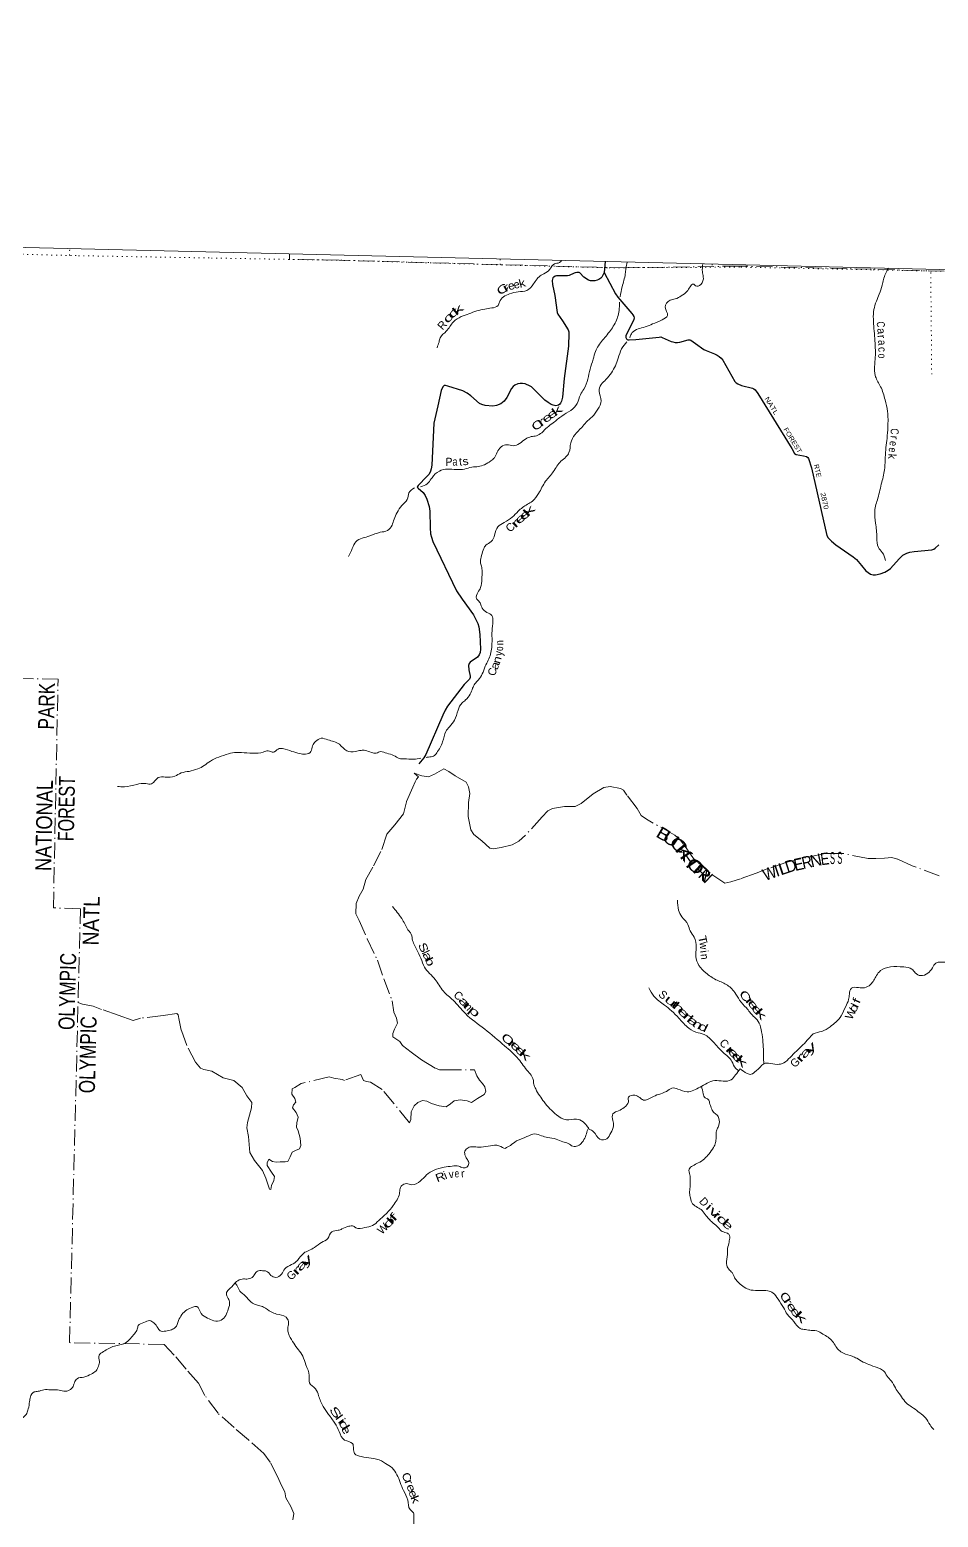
# Model space of a CAD drawing. Header units: feet. Extents: x -745759 to -493183, y 5472 to 195788.
# Drawn here: x -550555 to -527852, y 158611 to 195788 of the extents above; entities that cross this region are included whole.
import ezdxf
from ezdxf.enums import TextEntityAlignment as Align

# ---------------------------------------------------------------- set-up
doc = ezdxf.new("R2010")
doc.units = ezdxf.units.FT
doc.header["$LTSCALE"] = 80
doc.linetypes.add('DOT_DASHED', pattern=[7.7, 5, -1.2, 0.3, -1.2])
doc.linetypes.add('DOTTED', pattern=[1.5, 0.3, -1.2])
for name, color, linetype, lineweight in [('29', 7, 'Continuous', 25), ('39', 7, 'Continuous', 13), ('4', 7, 'Continuous', 13), ('44', 7, 'DOT_DASHED', 13), ('7', 7, 'DOTTED', 13)]:
    doc.layers.add(name, color=color, linetype=linetype, lineweight=lineweight)
doc.layers.add('30', color=7, linetype='Continuous')
doc.layers.add('41', color=7, linetype='Continuous')

msp = doc.modelspace()

# ---------------------------------------------------------------- linework, layer by layer
at = {"layer": '29'}
msp.add_line((-536178.91, 189992.12), (-536199.32, 189719.75), dxfattribs=at)
for points in [[(-536199.32, 189719.75), (-536259.1, 189605.72), (-536280.84, 189576.97), (-536331.97, 189545.89), (-536374.93, 189529.07), (-536434.72, 189514.11), (-536492.63, 189510.37), (-536538.92, 189514.87), (-536587.91, 189530.94), (-536706.3, 189606.44), (-536805.57, 189709.47), (-536828.4, 189722.66), (-536854.14, 189722.56), (-536880.3, 189718.82), (-536923.26, 189709.47), (-536950.04, 189700.41), (-537074.59, 189642.17), (-537117.68, 189635.46), (-537354.93, 189640.93), (-537394.05, 189636.56), (-537423.95, 189625.35), (-537455.71, 189606.65), (-537479.95, 189584.67), (-537491.2, 189554.31), (-537496.81, 189520.66), (-537490.42, 189424.46), (-537435.31, 189143.78), (-537374.45, 188719.6), (-537359.48, 188677.83), (-537237.46, 188509.43), (-537098.89, 188288.69), (-537083.22, 188241.68), (-537080.2, 188204.56), (-537089.87, 187876.66), (-537198.67, 187073.37), (-537243.52, 186609.21), (-537267.04, 186501.5), (-537292.02, 186454.21), (-537308.14, 186430.46), (-537341.76, 186404.29), (-537376.33, 186394.09), (-537411.25, 186391.75), (-537441.71, 186395.96), (-537472.54, 186404.29), (-537521.11, 186422.98), (-537599.58, 186467.85), (-537681.53, 186526.69), (-538018.06, 186864.17), (-538045.67, 186879.32), (-538171.25, 186935.21), (-538238.51, 186946.43), (-538296.58, 186945.43), (-538358.07, 186935.21), (-538432.8, 186905.3), (-538477.64, 186871.65), (-538514.71, 186825.88), (-538634.78, 186592.86), (-538698.09, 186501.5), (-538783.85, 186439.03), (-538888.65, 186393.07), (-538985.33, 186383.17), (-539174.49, 186398.68), (-539260.42, 186421.11), (-539312.86, 186445.67), (-539532.63, 186635.21), (-539626.59, 186709.01), (-539732.72, 186763.93), (-540106.47, 186878.06), (-540164.64, 186895.95), (-540202.46, 186893.13), (-540231.89, 186862.3), (-540273, 186772.57), (-540359.62, 186388.36), (-540455.51, 185955.92), (-540509.93, 184904.08), (-540527.08, 184817.13), (-540543.89, 184751.69), (-540575.65, 184678.79), (-540628.07, 184618.83), (-540850.15, 184401.08), (-540870.83, 184357.24), (-540847.11, 184326.73), (-540726.61, 184220.59), (-540670.92, 184146), (-540634.66, 184055.14), (-540573.78, 183873.06), (-540558, 183759.74), (-540545.03, 183338.48)], [(-536199.32, 189719.75), (-535919.11, 189188.82), (-535861.08, 189106.2), (-535509.16, 188699.77), (-535482.88, 188664.44), (-535462.33, 188623.31), (-535451.12, 188584.05), (-535454.92, 188547.55), (-535535.82, 188387.56), (-535644.78, 188180.28), (-535660.36, 188137.26), (-535656.62, 188098), (-535643.55, 188064.35), (-535625.99, 188047.24), (-535606.18, 188038.18), (-535578.16, 188034.44), (-535408.84, 188042.4), (-534828.07, 188108.28), (-534786.32, 188109.07), (-534751.47, 188097.06), (-534527.22, 187996.55), (-534480.58, 187984.89), (-534426.4, 187975.55), (-534366.62, 187975.55), (-534310.56, 187979.69), (-534101.33, 188040.98), (-534062.53, 188042.11), (-534032.21, 188029.76), (-533919.52, 187945.29), (-533706.08, 187798.09), (-533649.22, 187769.91), (-533442.88, 187687.44), (-533376.46, 187654), (-533326.01, 187620.35), (-533277.44, 187581.09), (-533234.04, 187526.34), (-532933.51, 186993.1), (-532902.87, 186963.24), (-532859.9, 186935.2), (-532772.25, 186899.72), (-532489.43, 186826.59), (-532456.36, 186809.95), (-532428.34, 186785.65), (-532357.67, 186700.02), (-531513.63, 185320.86), (-531447.52, 185200.36), (-531404.95, 185170.94), (-531217.23, 185134.92), (-531144.87, 185118.1), (-531111.24, 185099.41), (-531093.03, 185070.8), (-531015.96, 184835.59), (-530636.71, 183143.97), (-530603.13, 183092.74), (-530517.14, 183005.63), (-530409.16, 182912.04), (-529976.35, 182615.44), (-529893.15, 182545.75), (-529769.92, 182394.21), (-529657.76, 182265.33), (-529601.71, 182220.46), (-529545, 182182.43), (-529478.41, 182164.38), (-529422.36, 182164.38), (-529301.08, 182192.8), (-529186.97, 182231.68), (-529101.03, 182280.28), (-529048.38, 182321.3), (-528831.19, 182567.3), (-528738.59, 182654.17), (-528640.39, 182707.78), (-528562.98, 182732.69), (-528449.69, 182745.92), (-528011.2, 182790.3), (-527959.54, 182809.34), (-527929.65, 182828.03), (-527837.21, 182913.24)], [(-540545.03, 183338.48), (-540540.56, 183193.28), (-540517.73, 183102.85), (-540478.04, 182996.65), (-539891.56, 181768.09), (-539747.03, 181558.84), (-539469.08, 181164.78), (-539357.04, 180948.53), (-539331.41, 180861.38), (-539309, 180674.43), (-539290.31, 180304.28), (-539297.56, 180226.23), (-539320.2, 180165.94), (-539368.65, 180110.07), (-539552.77, 179985.43), (-539576.15, 179950.96), (-539587.35, 179898.62), (-539584.72, 179791.78), (-539546.25, 179633.15), (-539546.25, 179599.5), (-539563.85, 179560.35), (-539702.23, 179422.23), (-540116.51, 178879.42), (-540175.84, 178778.82), (-540233.99, 178660.37), (-540654.11, 177675.85), (-540703.74, 177589.52), (-540828.45, 177440.93)]]:
    msp.add_lwpolyline(points, dxfattribs=at)
at = {"layer": '39'}
for points in [[(-537263.71, 190017.86), (-537320.61, 189968.63), (-537443.98, 189935.84), (-537555.28, 189802.55), (-537710.5, 189685.79), (-537771.48, 189654.33), (-537966.92, 189437.63), (-538135.21, 189270.83), (-538347.08, 189238.99), (-538563.33, 189189.14), (-538816.9, 188983.11), (-538852.89, 188893.16), (-539010.98, 188834.65), (-539180.53, 188806.37), (-539384.64, 188760.4), (-539579.17, 188690.23), (-539771.73, 188618.04), (-539965.45, 188487.65), (-540145.11, 188254.72), (-540295.26, 188089.73), (-540327.59, 187981.68), (-540376.65, 187841.69)], [(-535799.72, 189114.46), (-535749.4, 189363.46), (-535672.56, 189685.83), (-535655.72, 189824.16), (-535626.67, 189980.27)], [(-535561.22, 188089.12), (-535496.56, 188220.5), (-535173.87, 188361.55), (-534991.37, 188433.85), (-534753.96, 188535.67), (-534616.92, 188648.61), (-534675.2, 188854), (-534553.09, 189025.32), (-534423.64, 189060.05), (-534275.25, 189136.74), (-534111.62, 189271.47), (-533957.65, 189426.39), (-533916.17, 189387.8), (-533786.73, 189422.53), (-533722.55, 189614.55), (-533745.09, 189740.58), (-533735.32, 189933.65)], [(-529098, 189826.58), (-529172.44, 189687.79), (-529256.6, 189401.64), (-529325.32, 189183.57), (-529397.35, 189001.68), (-529457.79, 188795.57), (-529457.25, 188317.79), (-529424.69, 187831.64), (-529422.14, 187656.97), (-529438.52, 187440.34), (-529418.82, 187116.93), (-529291.03, 186866.63), (-529180.85, 186540.23), (-529118.3, 186246.47), (-529111.94, 185858.96), (-529131.66, 185576.13), (-529158.3, 185349.58), (-529175.37, 185098.83), (-529188.62, 184838.01), (-529262.19, 184477.47), (-529360.62, 184081.06), (-529437.5, 183756.69), (-529417.31, 183457.36), (-529384.24, 183097.67), (-529344.95, 182848.33), (-529250.85, 182724.86), (-529168.32, 182525.23)], [(-540793.08, 184366.75), (-540739.38, 184378.77), (-540592.69, 184471.53), (-540501.75, 184593), (-540319.42, 184757.65), (-540111.21, 184807.59), (-539896.15, 184797.24), (-539692.77, 184807.08), (-539506.72, 184855.25), (-539345.45, 184871.58), (-539187.61, 184918.05), (-539032.87, 185010.72), (-538942.73, 185092.05), (-538877.66, 185227.86), (-538628.43, 185417.87), (-538474.08, 185390.11), (-538318.08, 185444.63), (-538164.91, 185559.4), (-538020.91, 185618.07), (-537889.73, 185638.73), (-537761.41, 185717.64), (-537623.97, 185850.65), (-537470.76, 185967.43), (-537258.22, 186133.76), (-537034.09, 186275.87), (-536873.69, 186450.79), (-536794.99, 186664.73), (-536709.68, 186806.34), (-536610.11, 187058.2), (-536552.85, 187306.5), (-536473.47, 187554.57), (-536417.3, 187748.68), (-536344.06, 187890.41), (-536125.3, 188167.08), (-535928.46, 188454.02), (-535827.61, 188770.11), (-535819.58, 188976.29)], [(-536758.97, 185847.32), (-536649.65, 185982.64), (-536504.24, 186111.55), (-536355.55, 186304.67), (-536276.89, 186516.6), (-536328.44, 186756.05), (-536274.88, 186920.08), (-536155.7, 187045.26), (-536015.49, 187216.38), (-535849.4, 187575.92), (-535764.22, 187811.88), (-535631.26, 187991.97)], [(-540650.38, 177600.37), (-540526.09, 177617.44), (-540461.32, 177636.81), (-540385.38, 177712.27), (-540236.94, 177993.71), (-540155.43, 178247.78), (-540068.59, 178365.28), (-539942.58, 178530.53), (-539853.06, 178782.5), (-539750.83, 178966.08), (-539662.9, 179037.39), (-539549.39, 179180.7), (-539488.11, 179328.59), (-539429.59, 179438.36), (-539347.17, 179535.84), (-539245.54, 179689.31), (-539173.35, 179879.24), (-539097.9, 180030.99), (-539040.56, 180182.93), (-539001.82, 180511.73), (-539002.77, 180766.68), (-538979.83, 181009.34), (-539007.28, 181146.14), (-539128.45, 181223.73), (-539246.93, 181335.42), (-539279.61, 181412.06), (-539330.02, 181506.95), (-539391.05, 181573.86), (-539357.88, 181724.06), (-539287.02, 181847.75), (-539258.56, 182064.25), (-539250.82, 182250.85), (-539268.41, 182377.51), (-539292.36, 182488.18), (-539264.99, 182650.49), (-539209.29, 182820.51), (-539157.37, 182902.26), (-539024.75, 182995.17), (-538936.99, 183158.83), (-538858.45, 183364.75), (-538697.32, 183475.42), (-538495.55, 183605.73), (-538349.79, 183752.71), (-538118.95, 183928.87), (-537992.68, 184005.79), (-537837.95, 184198.84), (-537664.93, 184502.1), (-537471.02, 184742.9), (-537282.75, 185003.84), (-537155.89, 185110.87), (-537079.31, 185218.44), (-537036.25, 185460.88), (-536758.97, 185847.32)], [(-542587.01, 182622.18), (-542494.43, 182825.93), (-542402.57, 182993.56), (-542245.94, 183080.2), (-542057.68, 183138.38), (-541794.37, 183227.88), (-541618.5, 183270.14), (-541501.13, 183405.38), (-541449.9, 183553.37), (-541374.17, 183719.17), (-541257.97, 183896.57), (-541120.13, 184049.66), (-541078.68, 184211.81), (-540940.97, 184339.65)], [(-548360.65, 176877.11), (-548189.81, 176869.24), (-547880.87, 176926.13), (-547655.12, 176947.77), (-547508.37, 176942.17), (-547344.34, 177096.98), (-547167.06, 177109.11), (-546933.27, 177130.67), (-546768.67, 177213.2), (-546574.74, 177253.26), (-546358.2, 177317.17), (-546195.66, 177397.71), (-546040.51, 177510.46), (-545833.35, 177608.59), (-545588.26, 177692.26), (-545392.44, 177726.28), (-545265.8, 177720.89), (-544986.43, 177707.83), (-544718.32, 177735.04), (-544596.92, 177769.87), (-544464.93, 177730.3), (-544346.63, 177811.32), (-544235.76, 177822.17), (-544001.76, 177753.39), (-543811.76, 177697.14), (-543661.19, 177681.46), (-543527.04, 177750.26), (-543490, 177892.39), (-543411.41, 177999.94), (-543275.05, 178078.77), (-543104.81, 178040.79), (-542817.33, 177929.28), (-542629.53, 177762.64), (-542422.56, 177750.36), (-542273.16, 177776.85), (-542172.6, 177775.76), (-542014.7, 177723.87), (-541896.27, 177710.55), (-541784.93, 177745.48), (-541630.85, 177703.66), (-541460.93, 177649.63), (-541323.62, 177573.87), (-541196.99, 177568.48), (-540961.86, 177555.9), (-540780.06, 177582.25)], [(-532801.37, 169818.91), (-532630.63, 169703.06), (-532528.45, 169681.88), (-532404, 169768.86), (-532318.04, 169842.2), (-532260.44, 169905.82), (-532213.53, 169943.42), (-532046.24, 169953.69), (-531825.39, 169931.22), (-531714.01, 169968.16), (-531554.36, 170104.95), (-531234.31, 170416.65), (-531090.4, 170571.68), (-530973.35, 170690.86), (-530764.86, 170754.85), (-530555.33, 170871.02), (-530408.15, 170987.87), (-530276.31, 171143.02), (-530165.03, 171376.69), (-530091.19, 171548.53), (-530072.38, 171684.83), (-530021.19, 171830.82), (-529843.79, 171848.97), (-529697, 171845.38), (-529544.55, 171924.03), (-529395.21, 172149.25), (-529294.18, 172272.62), (-529046.87, 172366.3), (-528714.96, 172364.72), (-528508.83, 172310.3), (-528426.15, 172219.07), (-528286.76, 172147.3), (-528114.55, 172207.67), (-527999.28, 172338.91), (-527910.39, 172458.4), (-527654.35, 172485.74), (-527333.39, 172640.86), (-527227.24, 172718), (-527104.56, 172817.04), (-527070.42, 172915.04), (-527025.86, 173030.99), (-526922.74, 173158.35), (-526727.47, 173164.27), (-526550.59, 173156.33), (-526430.69, 173217.26), (-526368.98, 173284.85), (-526310.48, 173495), (-526293.2, 173655.4), (-526242.21, 173791.36), (-526161.44, 173906.92), (-526107.15, 174006.7), (-525956.42, 173999.05), (-525832.26, 173869.23), (-525697.33, 173775.43), (-525501.78, 173695.02), (-525366.77, 173605.24), (-525188.52, 173565.17), (-524992.04, 173530.92), (-524767.02, 173616.82), (-524629.14, 173771.91), (-524582.78, 173978.17), (-524600.28, 174311.59), (-524651.31, 174476.75), (-524731.47, 174694.42), (-524810.25, 174879.96), (-524845.31, 175038.93), (-524786.87, 175144.69), (-524727.46, 175198.25), (-524649.1, 175193.38), (-524531.11, 175157.98), (-524449.28, 175124.98), (-524354.32, 175056.28), (-524344.15, 175057.97)], [(-534369.01, 174033.82), (-534339.82, 173782.58), (-534256.57, 173619.08), (-534107.55, 173424.75), (-534052.38, 173265.57), (-533950.87, 173109.9), (-533899.71, 172850.39), (-533908.21, 172625.64), (-533834.17, 172404.03), (-533656.83, 172217.42), (-533406.76, 172046.1), (-533151.62, 171926.9), (-532938.28, 171729.88), (-532815.36, 171537.84), (-532646.3, 171339.28), (-532473.27, 171138.68), (-532349.23, 171002.84), (-532278.73, 170805.35), (-532237.71, 170541.93), (-532222.15, 170312.91), (-532219.92, 170122.18), (-532211.21, 169953.46)], [(-541489.9, 173873.96), (-541260.45, 173576.39), (-541112.95, 173305.8), (-541099.35, 173281.56), (-541038.27, 173216.66), (-540995.05, 173063.63), (-540881.74, 172793.41), (-540781.35, 172581.54), (-540689.25, 172357.72), (-540423.71, 172053.73), (-540218.32, 171760.43), (-539975.4, 171532.97), (-539668.19, 171200.43), (-539185.1, 170809.78), (-538688.45, 170392.88), (-538342.98, 170061.94), (-538099.78, 169748.15), (-538007.56, 169630.73), (-537974.93, 169552.08), (-537959.19, 169433.47), (-537911.26, 169314.52), (-537700.44, 168991.05), (-537391.01, 168668.52), (-537143.97, 168547.41), (-536894.2, 168562.77), (-536728.54, 168496.75), (-536657.53, 168425.72), (-536573.32, 168310.38)], [(-535086.61, 171843.45), (-534955.97, 171635.27), (-534690.93, 171407.57), (-534518.66, 171269.2), (-534333.23, 171084.52), (-534126.28, 170869.49), (-533905.66, 170734.61), (-533699.61, 170676.18), (-533475.97, 170491.08), (-533229.71, 170229.46), (-533006.95, 170000.21), (-532913.76, 169830.58), (-532836.83, 169771)], [(-536573.32, 168310.38), (-536463.93, 168246.97), (-536304.73, 168058.56), (-536135.46, 168072.78), (-536036, 168218.25), (-535964.13, 168392.12), (-535983.62, 168524.82), (-535980.18, 168697.42), (-535839.91, 168770.18), (-535697.4, 168854.96), (-535596.04, 168994.39), (-535591.79, 169106.76), (-535435.8, 169161.28), (-535312.29, 169099.72), (-535214.94, 169038.44), (-535016.5, 169102.54), (-534835.89, 169180.88), (-534645.31, 169255.11), (-534506.9, 169335.91), (-534358.45, 169314.23), (-534126.54, 169241.47), (-533962.7, 169285.86), (-533802.24, 169362.42), (-533625.21, 169462.88), (-533434.91, 169523.06), (-533225.93, 169510.76), (-533028.09, 169544.75), (-532915.03, 169665.98), (-532801.3, 169818.89)], [(-527965.65, 160801.83), (-528055.89, 160917.23), (-528168.95, 161099.12), (-528311.45, 161217.1), (-528467.94, 161339.23), (-528579.18, 161410.7), (-528715.36, 161542.65), (-528824.84, 161702.42), (-528922.65, 161842), (-529025.73, 162019.76), (-529128, 162137.3), (-529221.86, 162272.81), (-529323.32, 162330.12), (-529535.01, 162408.69), (-529724.49, 162491.04), (-529889.63, 162583.16), (-530001.26, 162634.55), (-530223.08, 162709.22), (-530340.15, 162790.78), (-530518.39, 163033.6), (-530637.19, 163129.24), (-530772.36, 163211), (-530843.93, 163253.93), (-531024.43, 163281.97), (-531170.94, 163299.62), (-531299.15, 163327.1), (-531460.6, 163503.49), (-531622.01, 163681.89), (-531717.21, 163851.55), (-531855.85, 164061.82), (-531977.52, 164215.7), (-532111.24, 164269.34), (-532316.2, 164281.59), (-532525.26, 164289.88), (-532663.08, 164339.55), (-532801.91, 164439.41), (-532939.63, 164595.47), (-533003.44, 164724.64), (-533086.2, 164811.86), (-533143.94, 164942.96), (-533117.14, 165177.54), (-533121.05, 165283.98), (-533085.47, 165454.23), (-533074.05, 165522.36), (-533065.46, 165650.74), (-533116.64, 165707.5), (-533248.5, 165753.09), (-533349.12, 165852.54), (-533473.76, 165958.28), (-533561.44, 166041.69), (-533651.1, 166144.88), (-533755.06, 166278.49), (-533864.17, 166355.96), (-533989.08, 166447.64), (-534044.57, 166590.77), (-534064.26, 166713.44), (-534055.22, 166863.89), (-534049.53, 167048.52), (-534059.28, 167165.05), (-534074.42, 167313.77), (-533988.31, 167395.14), (-533848.08, 167465.89), (-533693.06, 167572.62), (-533586.15, 167687.89), (-533468.14, 167855.24), (-533417.47, 167975.14), (-533404.94, 168099.46), (-533402.66, 168213.86), (-533376.52, 168313.95), (-533332.36, 168409.83), (-533335.08, 168576.48), (-533387.5, 168671.39), (-533470.78, 168732.52), (-533522.89, 168843.49), (-533566.67, 168968.42), (-533599.18, 169053.09), (-533674.85, 169092.05), (-533725.07, 169196.98), (-533765.5, 169384.71)], [(-538673.11, 167831.23), (-538544.88, 167906.13), (-538389.82, 168014.86), (-538132.13, 168124.49), (-537929.64, 168190.55), (-537765.59, 168144.62), (-537615.5, 168104.85), (-537401.08, 168062.38), (-537233.41, 167996.33), (-537099.45, 167954.73), (-536982.18, 167883.21), (-536859.28, 167891.91), (-536754.91, 167981.12), (-536667.59, 168122.7), (-536622.43, 168268.76), (-536588.81, 168333.47)], [(-546110.72, 163589.67), (-545955.15, 163521.74), (-545771.72, 163539.83), (-545656.72, 163657.03), (-545595.23, 163814.95), (-545561.46, 163995.25), (-545613.45, 164112.25), (-545635.27, 164228.91), (-545556.88, 164326.43), (-545478.97, 164399.86), (-545386.45, 164499.23), (-545246.35, 164563.96), (-545127.64, 164564.69), (-545000.17, 164601.45), (-544938.35, 164675.06), (-544864.14, 164764.59), (-544737.22, 164773.25), (-544644.86, 164764.23), (-544526.34, 164654.54), (-544404.61, 164605.05), (-544264.14, 164687.84), (-544183.1, 164817.45), (-544011.95, 164926), (-543867.06, 165028.82), (-543704.44, 165213.76), (-543584.5, 165276.7), (-543438.08, 165355.41), (-543260.53, 165481.97), (-543109.77, 165576.69), (-543005.76, 165748.21), (-542850.17, 165782.66), (-542752.94, 165815.73), (-542584.64, 165882.17), (-542461.87, 165884.85), (-542402.33, 165844.06), (-542182.89, 165851.72), (-541990.81, 165899.83), (-541833.38, 166026.61), (-541632.51, 166213.13), (-541471.74, 166406.11), (-541317.06, 166697.53), (-541298.33, 166829.81), (-541260.69, 166901.67), (-541137.04, 166948.52), (-541006.78, 166923.02), (-540795.8, 167011.07), (-540637.8, 167165.94), (-540452.37, 167284.38), (-540201.44, 167357.95), (-539999.67, 167387.89), (-539830.71, 167386.06), (-539726.92, 167344.79), (-539631.99, 167363.84), (-539584.01, 167449.64), (-539618.25, 167548.37), (-539668.75, 167639.25), (-539682.44, 167759.85), (-539600.23, 167847.28), (-539483.09, 167870.11), (-539332.36, 167862.45), (-539098.52, 167886.02), (-538884.84, 167907.8), (-538691.29, 167827.42)], [(-540941.95, 155538.16), (-540954.32, 155724.99), (-540997.26, 155892.07), (-541009.55, 156082.91), (-541018.46, 156241.59), (-540998.73, 156424.05), (-540945.98, 156648.32), (-540925.12, 156786.6), (-540905.03, 156987.13), (-540926.34, 157230.26), (-540924.55, 157420.95), (-540909.97, 157647.63), (-540957.5, 157786.66), (-540988.53, 157945.58), (-541033.11, 158030.37), (-540975.52, 158194.36), (-540953.54, 158388.84), (-540955.34, 158601.65), (-540969.07, 158720.24), (-541051.82, 158807.45), (-541109.58, 159038.93), (-541215.44, 159278.96), (-541378.57, 159674.18), (-541499.91, 159844.12), (-541664.61, 159958.32), (-541761.93, 160021.6), (-542024.14, 160088.67), (-542268.8, 160127.45), (-542438.33, 160201.55), (-542489.69, 160451.03), (-542687.05, 160541.49), (-542823.64, 160753.75), (-542928.18, 160959.64), (-543088.75, 161180.19), (-543219.63, 161376.32), (-543336.92, 161648.6), (-543413.98, 161820.06), (-543567.86, 161972.28), (-543568.33, 162150.95), (-543657.46, 162422.92), (-543731.7, 162634.5), (-543843.11, 162798.31), (-543958.62, 162958.14), (-544069.35, 163156.07), (-544105.4, 163264.86), (-544096.81, 163393.24), (-544088.54, 163505.57), (-544150.78, 163612.64), (-544386.64, 163689.46), (-544520.36, 163743.1), (-544711.13, 163861.6), (-544837.01, 163905.11), (-545030.39, 163993.53), (-545162.27, 164139.49), (-545302.59, 164265.47), (-545372.48, 164392.69), (-545419.8, 164463.43)], [(-555600.14, 158867.1), (-555485.24, 158865.19), (-555318.26, 158865.39), (-555161.33, 158865.7), (-555044.35, 158880.49), (-554922.43, 158941.41), (-554895.11, 159017.57), (-554917.78, 159073.85), (-554966.3, 159162.7), (-554973.23, 159218.98), (-554881.84, 159262.16), (-554770.77, 159283.04), (-554656.89, 159243.66), (-554540.67, 159220.33), (-554431.17, 159263.31), (-554349.96, 159300.57), (-554218.86, 159317.22), (-554109.13, 159372.24), (-554018.46, 159379.29), (-553943.11, 159324.27), (-553813.09, 159286.73), (-553745.52, 159346.22), (-553666.36, 159481.87), (-553531.99, 159663.1), (-553406.09, 159822.33), (-553270.71, 159953.36), (-553145.85, 160060.41), (-553114.45, 160222.67), (-553060.68, 160296.36), (-552965.47, 160329.46), (-552847.12, 160312.12), (-552718.39, 160310.73), (-552623.3, 160337.8), (-552541.44, 160407.18), (-552487.67, 160480.87), (-552419.37, 160576.49), (-552280.27, 160591.05), (-552148.53, 160639.81), (-552039.41, 160765.09), (-551954.7, 160876.59), (-551886.45, 160970.21), (-551818.84, 161031.7), (-551708.29, 161026.49), (-551631.89, 160923.29), (-551599.34, 160840.63), (-551523.82, 160793.64), (-551398.31, 160732.06), (-551316.92, 160676.98), (-551217.28, 160629.73), (-551111.84, 160670.75), (-550983.05, 160773.74), (-550916.41, 160887.45), (-550847.31, 161023.2), (-550722.9, 161108.18), (-550630.39, 161207.55), (-550591.99, 161317.54), (-550560.11, 161503.89), (-550539.72, 161618.09), (-550444.72, 161741.53), (-550343.8, 161758.5), (-550206.26, 161795.16), (-550035.22, 161797.32), (-549862.32, 161791.44), (-549705.96, 161763.65), (-549601.17, 161772.55), (-549486.85, 161855.63), (-549440.28, 161971.56), (-549373.88, 162073.22), (-549200.06, 162113.49), (-549019.49, 162189.83), (-548899.18, 162270.83), (-548840.5, 162388.64), (-548814.05, 162504.78), (-548823.04, 162659.45), (-548714.6, 162750.62), (-548440.3, 162886.17), (-548304.9, 162916.82), (-548173.2, 162963.58), (-548040.15, 163078.57), (-547941.2, 163197.94), (-547868.57, 163309.57), (-547842.59, 163401.64), (-547702.29, 163476.4), (-547560.49, 163525.05), (-547454.97, 163469.71), (-547354.79, 163348.18), (-547299.99, 163271.31), (-547157.27, 163265.75), (-547009.76, 163298.28), (-546920.22, 163349.5), (-546834.19, 163527.24), (-546754.8, 163674.93), (-546631.76, 163792.03), (-546477.5, 163860.63), (-546382.64, 163875.66), (-546271.4, 163703.82), (-546110.72, 163589.67)]]:
    msp.add_spline(points, degree=3, dxfattribs=at)
at = {"layer": '4'}
msp.add_lwpolyline([(-739699.92, 195787.95), (-708889.59, 194791.67), (-678077.93, 193837.75), (-647264.98, 192926.23), (-616450.81, 192057.09), (-585635.48, 191230.34), (-554819.03, 190445.97), (-524001.53, 189704), (-493183.05, 189004.41), (-497222.97, 5471.78), (-528293.91, 6177.09), (-559363.85, 6925.15), (-590432.73, 7715.93), (-621500.49, 8549.46), (-652567.08, 9425.72), (-683632.43, 10344.71), (-714696.49, 11306.44), (-745759.19, 12310.89)], close=True, dxfattribs=at)
msp.add_lwpolyline([(-739699.92, 195787.95), (-708889.59, 194791.67), (-678077.93, 193837.75), (-647264.98, 192926.23), (-616450.81, 192057.09), (-585635.48, 191230.34), (-554819.03, 190445.97), (-524001.53, 189704), (-493183.05, 189004.41), (-497222.97, 5471.78), (-528293.91, 6177.09), (-559363.85, 6925.15), (-590432.73, 7715.93), (-621500.49, 8549.46), (-652567.08, 9425.72), (-683632.43, 10344.71), (-714696.49, 11306.44), (-745759.19, 12310.89)], close=True, dxfattribs=at)
at = {"layer": '44'}
for points in [[(-524007.37, 189643.16), (-529532.24, 189804.1), (-532840.08, 189882.03), (-535646.37, 189838.47), (-536388.83, 189850.58), (-542826.68, 190029.12), (-544061.41, 190045.26), (-544061.11, 190182.15)], [(-543984.18, 158546.08), (-543958.9, 158704.39), (-544027.79, 158881.79), (-544156.34, 159093.96), (-544177.43, 159246.76), (-544272.47, 159424.44), (-544359.18, 159616.08), (-544548.93, 159987.5), (-544703.59, 160201.96), (-545091.02, 160547.42), (-545449.07, 160852.41), (-545850.34, 161210.05), (-546177.43, 161655.23), (-546334.19, 161966.07), (-546649.13, 162314.75), (-546943.99, 162661.21), (-547196.13, 162930.93), (-549561.12, 162974.57), (-549288.78, 173813.77), (-549964.19, 173841.15), (-549848.35, 179553.05), (-555085.9, 179669.52)], [(-527828.7, 174639.59), (-528499.55, 174895.77), (-528868.41, 175062.36), (-529008.57, 175096), (-529191.84, 175085.93), (-529409.35, 175074.24), (-529604.49, 175074.34), (-530239.65, 175203.66), (-530448.87, 175203.92), (-530680.33, 175198.39), (-531409.75, 175039.66), (-531659.78, 174971.88), (-532083.85, 174830.15), (-532400.18, 174705.1), (-532791.21, 174566.8), (-533032.04, 174495.13), (-533181.72, 174454.59), (-533552.93, 174705.52), (-533859.17, 174985.86), (-533968.11, 175071.35), (-534214.16, 175433.89), (-534303.52, 175543.18), (-534437.57, 175657.45), (-535139.47, 176055.61), (-535276.46, 176147.43), (-535377.53, 176325.18), (-535630.47, 176655.12), (-535716.41, 176784.53), (-535796.07, 176825.54), (-536052.64, 176872.48), (-536209.96, 176852.1), (-536472.71, 176690.33), (-536771.21, 176450.66), (-536927.6, 176376.07), (-537191.13, 176376.91), (-537489.85, 176327.95), (-537611.85, 176263.02), (-537751.58, 176115.98), (-538165.06, 175658.74), (-538330.94, 175511.99), (-538497.83, 175415.43), (-538772.65, 175354.16), (-538972.5, 175320.19), (-539060.76, 175333.19), (-539256.24, 175517.98), (-539458.24, 175678.75), (-539532.51, 175787.96), (-539596.27, 176121.88), (-539593.33, 176471.14), (-539556.63, 176697.58), (-539589.56, 176862.55), (-539645.45, 176985.61), (-539919.97, 177141.14), (-540082.74, 177251.3), (-540208.18, 177316.9), (-540438.22, 177180.87), (-540586.29, 177120.24), (-540760.88, 177142.21), (-540948.63, 177210.48), (-540843.82, 177119.02), (-540887.3, 177057.25), (-540924.91, 176987.4), (-540977.71, 176861.5), (-541144.09, 176487.91), (-541214.29, 176195.59), (-541431.12, 175914.88), (-541628.89, 175682.15), (-541778.32, 175250.16), (-541981.22, 174860.91), (-542158.47, 174547.66), (-542223.61, 174307.47), (-542325.72, 174129.91), (-542401.69, 173952.07), (-542402.79, 173695.14), (-542325.61, 173529.69), (-542121.65, 173063.77), (-541868.64, 172535.08), (-541706.88, 172071.62), (-541500.61, 171519.36), (-541453.99, 171233.8), (-541392.51, 171088.6), (-541366.87, 170961.85), (-541442.28, 170812.11), (-541482.65, 170704.15), (-541484.41, 170615.84), (-541305.71, 170497.47), (-541243.23, 170402.45), (-541019.27, 170233.41), (-540763.56, 170041.94), (-540411.67, 169831.37), (-540313.92, 169790.17), (-540165, 169792.57)], [(-540165, 169792.57), (-539436.69, 169794.73), (-539385.42, 169641.61), (-539315.05, 169538.47), (-539238.33, 169451.32), (-539183.57, 169372.44), (-539153.87, 169247.66), (-539201.61, 169173.9), (-539366.49, 169077.32), (-539515.32, 168978.56), (-539625.22, 169015.88), (-539795.63, 169045.83), (-539951.1, 169017.4), (-540037.1, 168942.04), (-540145.22, 168866.93), (-540321.66, 168896.94), (-540515.64, 168955.25), (-540635.24, 169010.74), (-540743.61, 169023.96), (-540857.25, 168975), (-540949.48, 168889.68), (-541020.86, 168739.9), (-541028.57, 168555.3), (-541062.55, 168465.33), (-541451.32, 168945.29), (-541752.05, 169299.85), (-542038.01, 169487.62), (-542136.37, 169498.73), (-542214.33, 169523.66), (-542281.65, 169678.96), (-542691.06, 169526.81), (-542751, 169547.53), (-542955.4, 169587.88), (-543069.53, 169615.21), (-543770.86, 169452.17), (-543933.77, 169353.56), (-543996.88, 169316.1), (-544009.54, 169185.75), (-543931.17, 169080.52), (-543906.94, 168983.9), (-543966.63, 168916.29), (-543986.21, 168842.23), (-543899.91, 168730.88), (-543846.03, 168607.85), (-543876.99, 168467.66), (-543885.18, 168359.35), (-543850.78, 168268.64), (-543798.18, 168081.38), (-543777.68, 167898.49), (-543817.54, 167816.61), (-543916.98, 167773.52), (-544000.24, 167734.28), (-544046.81, 167618.35), (-544109.55, 167498.58), (-544170.05, 167491.21), (-544298.78, 167492.6), (-544395.44, 167487.62), (-544485.63, 167504.66), (-544581.06, 167561.9), (-544621.12, 167469.99), (-544624.49, 167401.77), (-544517.1, 167238.01), (-544434.86, 167124.7), (-544458.87, 167030.61), (-544513.8, 166898.72), (-544531.74, 166806.57), (-544561.83, 166810.91), (-544659, 167082.96), (-544741.61, 167278.58), (-544935.9, 167523.58), (-545052.58, 167725.58), (-545090.84, 168127.48), (-545130.73, 168346.72), (-545116.14, 168473.04), (-545010.11, 168847.28), (-545001.47, 168977.67), (-545132.95, 169143.7), (-545245.49, 169351.68), (-545457.31, 169524.61), (-545717.5, 169591.66), (-546001.85, 169759.34), (-546204.24, 169799.67), (-546286.02, 169834.68), (-546409.78, 169984.57), (-546628.86, 170398.46), (-546768.05, 170783.39), (-546819.33, 171036.88), (-546842.84, 171169.63), (-546878.36, 171204.14), (-547219.44, 171149.61), (-547784.06, 171083.45), (-547972.27, 171027.27), (-548345.84, 171159.78), (-548761.4, 171304.8), (-548966.97, 171387.32), (-549237.66, 171432.4), (-549353.52, 171473.8)]]:
    msp.add_lwpolyline(points, dxfattribs=at)
at = {"layer": '7'}
for p, q in [((-549561.11, 190146.17), (-549556.51, 190316.27)), ((-544061.41, 190182.45), (-544065.45, 190045.26)), ((-544060.91, 190106.56), (-544061.11, 190182.15)), ((-538795.52, 189912.36), (-538796.61, 190054.92)), ((-533500.38, 189928.18), (-533498, 189851.22)), ((-528015.42, 187176.03), (-528039.1, 189798.79))]:
    msp.add_line(p, q, dxfattribs=at)
msp.add_lwpolyline([(-524002.71, 189641.91), (-526216.82, 189716.6), (-529518.7, 189790.46), (-532814.75, 189854.21), (-536118.39, 189839.75), (-539442.07, 189929.9), (-542753.57, 190025.94), (-546071.86, 190083.9), (-549394.18, 190141.92), (-552679.77, 190225.63), (-554822.99, 190285.9)], dxfattribs=at)

# ---------------------------------------------------------------- texts
at = {"layer": '30'}
for s, rotation, width, p in [('NATL', 301.466, 1.2, (-532195.21, 186568.66)), ('FOREST', 301.466, 1.1, (-531724.75, 185799.93)), ('2870', 282.636, 1.2, (-530796.84, 184206.73))]:
    msp.add_text(s, height=120, rotation=rotation, dxfattribs=dict(at, width=width)).set_placement(p)
msp.add_text('RTE', height=120, rotation=282.636, dxfattribs=at).set_placement((-530959.2, 184914.3))
at = {"layer": '41'}
for s, rotation, width, p in [('C', 39.091, 1.55, (-538794.51, 189135.11)), ('r', 30.859, 1.7, (-538666.67, 189221.67)), ('e', 17.419, 1.15, (-538575.42, 189272.09)), ('k', 14.787, 1.2, (-538304.14, 189337.95)), ('k', 39.685, 2.05, (-539902.04, 188630.08)), ('o', 51.56, 1.75, (-540102.06, 188431.93)), ('c', 45.969, 2.25, (-540009.19, 188537.1)), ('C', 272.389, 0.75, (-529388.4, 188491.28)), ('a', 273.546, 0.9, (-529354.08, 188029.72)), ('c', 273.916, 0.95, (-529352.08, 187854.5)), ('o', 273.662, 0.8, (-529354.95, 187688.73)), ('e', 35.447, 1.65, (-537549.45, 186036.34)), ('k', 35.682, 1.9, (-537429.01, 186116.76)), ('C', 35.58, 1.45, (-537930.96, 185747.64)), ('r', 36.13, 1.9, (-537780.82, 185856.04)), ('e', 34.095, 1.6, (-537676.63, 185945.11)), ('C', 265.589, 0.8, (-529033.92, 185831.97)), ('k', 265.985, 0.95, (-529097.43, 185195.81)), ('e', 263.224, 0.85, (-529078.28, 185356.96)), ('e', 263.198, 0.85, (-529059.06, 185518.1)), ('a', 359.028, 0.85, (-539993.26, 184896.31)), ('s', 8.525, 1.1, (-539725.73, 184897.08)), ('e', 42.239, 1.9, (-538335.69, 183407.52)), ('e', 41.236, 1.9, (-538227.25, 183503.83)), ('k', 43.447, 2.2, (-538119.33, 183591.47)), ('r', 43.28, 2.2, (-538425.14, 183315.95)), ('T', 281.568, 1.25, (-533854.15, 173128.22)), ('w', 273.403, 0.95, (-533815.02, 172981.7)), ('n', 275.914, 0.95, (-533795.43, 172681.81)), ('o', 64.718, 1.35, (-529922.06, 171204.67)), ('l', 65.045, 1.05, (-529860.98, 171340.61)), ('f', 67.159, 1.45, (-529822.03, 171431.41)), ('W', 63.508, 1.1, (-530013.44, 171028.5)), ('a', 47.671, 2, (-531206.51, 170048.69)), ('y', 45.221, 2.2, (-531082.29, 170170.62)), ('r', 47.929, 2.15, (-531294.78, 169959.72)), ('R', 20.735, 1.25, (-540373.86, 166982.9)), ('i', 22.575, 1.05, (-540162.07, 167053.99)), ('v', 6.559, 0.95, (-540074.55, 167080.4)), ('e', 1.578, 0.75, (-539934.52, 167104.52)), ('f', 47.159, 2.2, (-541450.84, 165980.78)), ('i', 317.951, 1.75, (-533680.23, 166334.66)), ('v', 312.808, 2.1, (-533605.97, 166263.08)), ('i', 319.052, 1.7, (-533489.78, 166132.36)), ('o', 44.718, 2, (-541621.38, 165801.87)), ('l', 45.045, 1.85, (-541516.4, 165907.01)), ('d', 319.736, 2.05, (-533418.36, 166062.2)), ('e', 320.314, 1.8, (-533280.2, 165933.37)), ('y', 45.221, 2.2, (-543675.29, 164858.14)), ('r', 44.929, 2.25, (-543890.62, 164639.25)), ('a', 46.671, 2.05, (-543801.59, 164735.02)), ('C', 303.961, 1.45, (-531829.74, 164165.11)), ('r', 302.446, 1.75, (-531731.94, 164021.62)), ('e', 304.924, 1.65, (-531659.56, 163905.04)), ('e', 304.754, 1.65, (-531568.04, 163782.62)), ('k', 315.359, 2.3, (-531468.15, 163653.05)), ('C', 292.476, 1.15, (-541267.35, 159681.19)), ('r', 292.382, 1.4, (-541193.24, 159514.81)), ('e', 293.504, 1.3, (-541151.25, 159394.81)), ('e', 292.834, 1.25, (-541099.74, 159246.85)), ('k', 291.575, 1.4, (-541045.23, 159108.76))]:
    msp.add_text(s, height=200, rotation=rotation, dxfattribs=dict(at, width=width)).set_placement(p)
for s, rotation, p in [('e', 12.64, (-538441.14, 189311.73)), ('R', 49.109, (-540236.52, 188267.51)), ('a', 277.528, (-529380.24, 188318.84)), ('r', 277.6, (-529373.25, 188149.54)), ('r', 265.152, (-529039.11, 185650.52)), ('P', 1.671, (-540164.88, 184887.66)), ('t', 4.477, (-539820.24, 184892.4)), ('C', 41.932, (-538553.53, 183214.66)), ('i', 278.369, (-533804.88, 172765.11)), ('G', 42.824, (-531441.02, 169832.28)), ('r', 3.781, (-539772.63, 167102.91)), ('D', 313.013, (-533842.11, 166496.48)), ('W', 43.508, (-541758.24, 165667.47)), ('G', 41.824, (-544028.41, 164518.43))]:
    msp.add_text(s, height=200, rotation=rotation, dxfattribs=at).set_placement(p)
for s, rotation, width, p in [('o', 88, 0.75, (-538724.73, 180316.12)), ('n', 91.118, 0.85, (-538717.4, 180469.84)), ('a', 70.554, 1.3, (-538837.83, 179864.33)), ('n', 73.949, 1.2, (-538784.84, 180014.66)), ('y', 84.058, 0.9, (-538744.8, 180189.92)), ('S', 293.359, 1.35, (-540807.79, 172811.33)), ('l', 295.249, 1.05, (-540750.54, 172691.05)), ('a', 295.457, 1.45, (-540701.2, 172587.66)), ('b', 295.163, 1.4, (-540640.56, 172452.36)), ('C', 305.985, 1.5, (-532756.66, 171580.28)), ('a', 311.507, 2, (-539766.39, 171416.74)), ('u', 320.522, 1.95, (-534602.08, 171437.83)), ('t', 322.033, 1.7, (-534489.74, 171346.55)), ('h', 319.803, 1.9, (-534399.89, 171269.77)), ('r', 310.288, 2.05, (-532629.24, 171448.73)), ('e', 310.536, 1.85, (-532546.05, 171351.1)), ('e', 310.757, 1.85, (-532456.07, 171232.66)), ('p', 320.799, 1.9, (-539507.12, 171175.5)), ('e', 315.803, 2, (-534288.88, 171154.92)), ('r', 316.804, 2.2, (-534188.89, 171059.79)), ('l', 317.804, 1.7, (-534119.81, 170994.14)), ('a', 323.002, 1.8, (-534041.71, 170930.69)), ('n', 328.905, 1.6, (-533917.34, 170850.24)), ('k', 310.803, 2.1, (-532361.84, 171124.38)), ('C', 319.801, 1.6, (-538681.21, 170484.95)), ('d', 333.912, 1.55, (-533767.56, 170773.17)), ('r', 318.974, 2.1, (-538563.18, 170383.3)), ('e', 318.974, 1.85, (-538468.88, 170304.72)), ('e', 315.668, 2, (-538357.6, 170195.12)), ('k', 318.284, 2.15, (-538248.25, 170093.01)), ('r', 313.265, 2.2, (-533119.93, 170222.25)), ('e', 314.165, 2, (-533033.7, 170139.99)), ('e', 314.19, 2, (-532938.25, 170036.92)), ('k', 316.195, 2.25, (-532837.04, 169938.98)), ('S', 306.435, 1.7, (-542992.72, 161174.49)), ('l', 305.678, 1.45, (-542903.49, 161053.85)), ('i', 305.678, 1.5, (-542839.35, 160962.9)), ('d', 303.064, 1.75, (-542781.16, 160864.92)), ('e', 295.653, 1.35, (-542738.21, 160749.12))]:
    msp.add_text(s, height=200, rotation=rotation, dxfattribs=dict(at, width=width)).set_placement(p, align=Align.CENTER)
for s, rotation, p in [('C', 73.703, (-538900.23, 179715.45)), ('S', 318.151, (-534793.81, 171594.76)), ('C', 317.056, (-539911.18, 171575.65)), ('m', 311.787, (-539687.14, 171333.73)), ('C', 313.265, (-533270.93, 170382.68))]:
    msp.add_text(s, height=200, rotation=rotation, dxfattribs=at).set_placement(p, align=Align.CENTER)
at = {"layer": '44'}
for s, rotation, width, p in [('PARK', 88.838, 0.8, (-549948.87, 178295.61)), ('NATIONAL', 88.838, 0.85, (-550020.6, 174758.57)), ('FOREST', 88.838, 0.75, (-549455.36, 175504.43)), ('NATL', 88.561, 0.9, (-548836.64, 172898.14)), ('OLYMPIC', 88.561, 0.8, (-549439.89, 170785.32)), ('OLYMPIC', 88.561, 0.8, (-548929.47, 169203.42))]:
    msp.add_text(s, height=400, rotation=rotation, dxfattribs=dict(at, width=width)).set_placement(p)
for s, rotation, width, p in [('B', 329.435, 1.25, (-534787.57, 175550.78)), ('U', 327.435, 1.35, (-534611.85, 175435.55)), ('C', 319.554, 1.5, (-534433.18, 175293.98)), ('K', 309.271, 1.65, (-534313.69, 175130.16)), ('H', 304.164, 1.4, (-534211.2, 174961.89)), ('R', 12.277, 0.9, (-531100.61, 174838.72)), ('E', 7.277, 0.8, (-530667.93, 174919.99)), ('S', 0.369, 0.45, (-530494.42, 174937.1)), ('S', 359.929, 0.45, (-530311.41, 174940.58)), ('O', 321.877, 1.35, (-534009.91, 174764.65)), ('R', 317.528, 1.6, (-533850.61, 174610.63)), ('W', 20.48, 0.9, (-532011.63, 174569.45)), ('L', 18.48, 1.2, (-531665.6, 174690.53)), ('D', 18.168, 0.95, (-531489.19, 174750.58)), ('E', 12.277, 0.9, (-531306.83, 174788.33))]:
    msp.add_text(s, height=300, rotation=rotation, dxfattribs=dict(at, width=width)).set_placement(p, align=Align.CENTER)
for s, rotation, p in [('N', 12.277, (-530877.6, 174884.44)), ('N', 317.528, (-533764.81, 174528.37)), ('I', 18.48, (-531839, 174630.1))]:
    msp.add_text(s, height=300, rotation=rotation, dxfattribs=at).set_placement(p, align=Align.CENTER)

doc.saveas('drawing.dxf')
